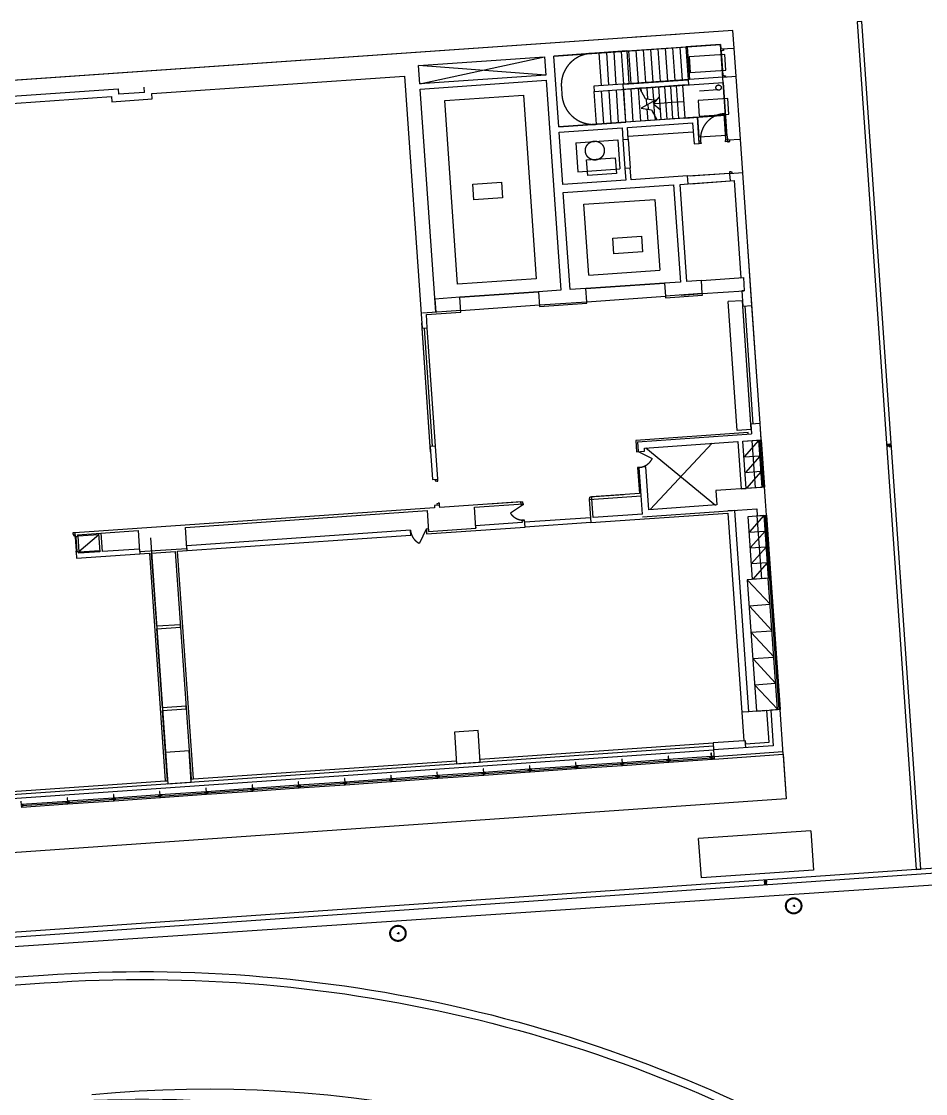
# Model space of a CAD drawing. Header units: millimetres. Extents: x 833576263 to 1668046980, y 817519639 to 1636103653.
# Drawn here: x 834425079 to 834459421, y 818066501 to 818107244 of the extents above; entities that cross this region are included whole.
import ezdxf

# ---------------------------------------------------------------- set-up
doc = ezdxf.new("R2010")
doc.units = ezdxf.units.MM
doc.header["$LTSCALE"] = 100
doc.header["$MEASUREMENT"] = 0
doc.linetypes.add('C160$0$Hidden', pattern=[9.525, 6.35, -3.175])
for name, color, linetype in [('C160$0$+C160', 6, 'C160$0$Hidden'), ('R_site$0$AUDIT_I_160808180252-35', 5, 'Continuous'), ('X-REF', 7, 'Continuous')]:
    doc.layers.add(name, color=color, linetype=linetype)
for name, color, linetype, lineweight in [('R_ROAD MARK$0$OAP812__', 252, 'Continuous', 0), ('R_ROAD MARK$0$OAP832', 7, 'Continuous', 30), ('R_site$0$000-Architecture boundary', 2, 'Continuous', 0)]:
    doc.layers.add(name, color=color, linetype=linetype, lineweight=lineweight)

# ---------------------------------------------------------------- blocks, each defined once
blk = doc.blocks.new('R_site$0$architecture 2')
at = {"layer": 'R_site$0$000-Architecture boundary'}
blk.add_lwpolyline([(834411.606, 818104.089), (834452.1, 818106.903), (834454.13, 818077.699), (834409.038, 818074.565), (834407.462, 818097.246)], dxfattribs=at)
blk = doc.blocks.new('R_site')
at = {"layer": 'R_site$0$AUDIT_I_160808180252-35'}
blk.add_lwpolyline([(834364533, 818068054), (834498047, 818077004)], dxfattribs=at)
at = {"xscale": 1000, "yscale": 1000, "zscale": 1000}
blk.add_blockref('R_site$0$architecture 2', (0, 0), dxfattribs=at)
blk = doc.blocks.new('R_ROAD MARK')
at = {"layer": 'R_ROAD MARK$0$OAP812__', "extrusion": (0, 0, -1)}
blk.add_arc((-834429686, 818017136), 49150, 86.0014, 124.8029, dxfattribs=at)
at = {"layer": 'R_ROAD MARK$0$OAP832'}
for p, q in [((834376492, 818067549), (834425920, 818071004)), ((834376513, 818067250), (834425941, 818070705))]:
    blk.add_line(p, q, dxfattribs=at)
at = {"layer": 'R_ROAD MARK$0$OAP832', "extrusion": (0, 0, -1)}
for radius, end in [(54000, 121.2982), (53700, 121.493)]:
    blk.add_arc((-834429686, 818017136), radius, 86.0015, end, dxfattribs=at)
at = {"layer": 'R_ROAD MARK$0$OAP832'}
blk.add_arc((834432131, 818021266), 45400, 59.3771, 95.5326, dxfattribs=at)
blk = doc.blocks.new('C160')
at = {"layer": 'C160$0$+C160'}
for p, q in [((834457.001, 818107.244), (834456.826, 818107.232)), ((834456.826, 818107.232), (834459.065, 818075.011)), ((834459.24, 818075.023), (834457.001, 818107.244)), ((834452.1, 818106.903), (834412.286, 818104.136)), ((834449.945, 818106.754), (834448.399, 818106.646)), ((834452.146, 818106.233), (834452.1, 818106.903)), ((834445.301, 818105.93), (834451.636, 818106.37)), ((834448.069, 818106.122), (834445.301, 818105.93)), ((834447.855, 818106.107), (834447.942, 818104.86)), ((834448.069, 818106.122), (834450.314, 818106.278)), ((834448.069, 818106.122), (834448.156, 818104.875)), ((834448.134, 818106.127), (834448.221, 818104.88)), ((834448.414, 818106.146), (834448.5, 818104.899)), ((834448.693, 818106.165), (834448.78, 818104.918)), ((834448.972, 818106.185), (834449.059, 818104.938)), ((834449.251, 818106.204), (834449.338, 818104.957)), ((834449.531, 818106.224), (834449.617, 818104.977)), ((834449.81, 818106.243), (834449.897, 818104.996)), ((834450.089, 818106.262), (834450.176, 818105.015)), ((834451.636, 818106.37), (834450.314, 818106.278)), ((834450.314, 818106.278), (834450.401, 818105.031)), ((834450.369, 818106.282), (834450.455, 818105.035)), ((834451.636, 818106.37), (834451.648, 818106.198)), ((834451.875, 818102.928), (834451.636, 818106.37)), ((834451.648, 818106.198), (834452.146, 818106.233)), ((834451.653, 818106.123), (834451.648, 818106.198)), ((834451.7, 818106.127), (834451.653, 818106.123)), ((834451.653, 818106.123), (834451.718, 818105.188)), ((834451.752, 818106.145), (834451.699, 818106.142)), ((834451.699, 818106.142), (834451.7, 818106.127)), ((834451.747, 818106.205), (834451.752, 818106.145)), ((834452.222, 818105.148), (834452.146, 818106.233)), ((834440.163, 818105.573), (834444.952, 818105.905)), ((834440.212, 818104.874), (834444.952, 818105.905)), ((834444.952, 818105.905), (834445, 818105.207)), ((834445.488, 818103.236), (834445.301, 818105.93)), ((834447.017, 818106.049), (834447.104, 818104.802)), ((834447.296, 818106.068), (834447.383, 818104.821)), ((834447.576, 818106.088), (834447.662, 818104.841)), ((834445, 818105.207), (834440.163, 818105.573)), ((834440.212, 818104.874), (834440.163, 818105.573)), ((834430.029, 818104.501), (834439.63, 818105.169)), ((834439.63, 818105.169), (834440.296, 818095.583)), ((834445, 818105.207), (834440.212, 818104.874)), ((834440.226, 818104.675), (834445.014, 818105.008)), ((834445.014, 818105.008), (834445.569, 818097.027)), ((834451.722, 818105.123), (834446.824, 818104.782)), ((834447.932, 818104.859), (834448.156, 818104.875)), ((834448.156, 818104.875), (834450.401, 818105.031)), ((834448.619, 818104.707), (834451.736, 818104.923)), ((834450.401, 818105.031), (834450.414, 818104.832)), ((834451.718, 818105.188), (834451.765, 818105.191)), ((834451.722, 818105.123), (834451.718, 818105.188)), ((834451.723, 818105.113), (834451.722, 818105.123)), ((834452.222, 818105.148), (834451.723, 818105.113)), ((834451.736, 818104.923), (834451.878, 818102.878)), ((834451.765, 818105.191), (834451.766, 818105.176)), ((834451.766, 818105.176), (834451.819, 818105.18)), ((834451.819, 818105.18), (834451.823, 818105.12)), ((834452.387, 818102.773), (834452.222, 818105.148)), ((834419.037, 818104.004), (834428.748, 818104.679)), ((834428.748, 818104.679), (834428.762, 818104.478)), ((834429.759, 818104.548), (834428.762, 818104.478)), ((834429.759, 818104.548), (834429.745, 818104.748)), ((834430.043, 818104.301), (834430.029, 818104.501)), ((834440.815, 818096.195), (834440.226, 818104.675)), ((834445.588, 818104.747), (834445.609, 818104.447)), ((834446.824, 818104.782), (834446.838, 818104.583)), ((834446.838, 818104.583), (834448.553, 818104.702)), ((834446.925, 818103.336), (834446.838, 818104.583)), ((834447.204, 818103.355), (834447.117, 818104.602)), ((834447.483, 818103.375), (834447.397, 818104.622)), ((834447.763, 818103.394), (834447.676, 818104.641)), ((834447.945, 818104.66), (834447.932, 818104.859)), ((834450.19, 818104.816), (834447.945, 818104.66)), ((834448.553, 818104.702), (834447.945, 818104.66)), ((834448.032, 818103.413), (834447.945, 818104.66)), ((834448.042, 818103.414), (834447.955, 818104.661)), ((834448.321, 818103.433), (834448.235, 818104.68)), ((834448.601, 818103.452), (834448.514, 818104.699)), ((834448.619, 818104.707), (834448.553, 818104.702)), ((834448.553, 818104.702), (834448.765, 818104.318)), ((834448.629, 818104.565), (834448.619, 818104.707)), ((834448.873, 818104.299), (834448.843, 818104.722)), ((834449.101, 818104.26), (834449.068, 818104.738)), ((834449.379, 818103.507), (834449.292, 818104.754)), ((834449.603, 818103.522), (834449.517, 818104.769)), ((834449.828, 818103.538), (834449.741, 818104.785)), ((834450.052, 818103.553), (834449.966, 818104.8)), ((834450.414, 818104.832), (834450.19, 818104.816)), ((834450.19, 818104.816), (834450.277, 818103.569)), ((834450.831, 818104.605), (834451.529, 818104.654)), ((834419.056, 818103.739), (834428.501, 818104.395)), ((834428.501, 818104.395), (834428.515, 818104.195)), ((834428.515, 818104.195), (834430.043, 818104.301)), ((834441.158, 818104.239), (834444.151, 818104.447)), ((834441.644, 818097.256), (834441.158, 818104.239)), ((834444.151, 818104.447), (834444.636, 818097.464)), ((834449.16, 818104.25), (834448.613, 818103.947)), ((834448.765, 818104.318), (834449.16, 818104.25)), ((834448.838, 818104.072), (834448.822, 818104.308)), ((834448.901, 818103.898), (834448.887, 818104.099)), ((834449.086, 818104.113), (834449.318, 818104.379)), ((834449.111, 818104.114), (834449.086, 818104.113)), ((834449.086, 818104.113), (834449.353, 818103.881)), ((834449.144, 818103.633), (834449.104, 818104.219)), ((834449.109, 818104.222), (834449.106, 818104.259)), ((834449.335, 818104.13), (834449.111, 818104.114)), ((834449.784, 818104.161), (834449.335, 818104.13)), ((834450.009, 818104.177), (834449.784, 818104.161)), ((834450.233, 818104.192), (834450.009, 818104.177)), ((834448.613, 818103.947), (834449.008, 818103.88)), ((834448.672, 818103.937), (834448.669, 818103.979)), ((834448.88, 818103.472), (834448.85, 818103.907)), ((834449.008, 818103.88), (834449.221, 818103.496)), ((834450.277, 818103.569), (834451.823, 818103.676)), ((834451.832, 818102.775), (834451.766, 818103.735)), ((834450.758, 818103.602), (834445.488, 818103.236)), ((834445.488, 818103.236), (834448.032, 818103.413)), ((834450.277, 818103.569), (834448.032, 818103.413)), ((834448.766, 818103.464), (834448.032, 818103.413)), ((834448.096, 818103.217), (834450.572, 818103.389)), ((834449.159, 818103.491), (834449.15, 818103.623)), ((834450.277, 818103.569), (834450.758, 818103.602)), ((834450.572, 818103.389), (834450.627, 818102.591)), ((834450.758, 818103.602), (834450.81, 818102.854)), ((834450.813, 818102.804), (834450.758, 818103.602)), ((834445.502, 818103.037), (834447.896, 818103.203)), ((834445.641, 818101.041), (834445.502, 818103.037)), ((834447.896, 818103.203), (834447.928, 818102.754)), ((834448.127, 818102.768), (834448.096, 818103.217)), ((834450.596, 818103.039), (834448.12, 818102.867)), ((834450.81, 818102.854), (834451.875, 818102.928)), ((834451.878, 818102.878), (834451.888, 818102.879)), ((834451.888, 818102.879), (834451.898, 818102.739)), ((834446.132, 818102.629), (834447.728, 818102.74)), ((834446.132, 818102.629), (834446.208, 818101.532)), ((834447.728, 818102.74), (834447.804, 818101.643)), ((834447.928, 818102.754), (834448.127, 818102.768)), ((834447.928, 818102.754), (834448.004, 818101.657)), ((834447.928, 818102.754), (834448.004, 818101.657)), ((834448.127, 818102.768), (834448.203, 818101.671)), ((834450.627, 818102.591), (834450.817, 818102.604)), ((834450.817, 818102.604), (834450.803, 818102.804)), ((834450.803, 818102.804), (834450.813, 818102.804)), ((834450.81, 818102.704), (834450.87, 818102.708)), ((834450.892, 818102.609), (834450.817, 818102.604)), ((834450.87, 818102.708), (834450.873, 818102.655)), ((834450.873, 818102.655), (834450.888, 818102.656)), ((834450.888, 818102.656), (834450.892, 818102.609)), ((834451.824, 818102.721), (834451.839, 818102.722)), ((834451.827, 818102.674), (834451.824, 818102.721)), ((834451.902, 818102.679), (834451.827, 818102.674)), ((834451.835, 818102.775), (834451.895, 818102.779)), ((834451.839, 818102.722), (834451.835, 818102.775)), ((834451.898, 818102.739), (834451.888, 818102.739)), ((834451.888, 818102.739), (834451.893, 818102.664)), ((834451.893, 818102.664), (834451.94, 818102.667)), ((834451.898, 818102.739), (834452.387, 818102.773)), ((834451.898, 818102.739), (834451.902, 818102.679)), ((834451.939, 818102.682), (834451.992, 818102.686)), ((834451.94, 818102.667), (834451.939, 818102.682)), ((834451.992, 818102.686), (834451.988, 818102.746)), ((834452.476, 818101.488), (834452.387, 818102.773)), ((834446.208, 818101.532), (834447.804, 818101.643)), ((834448.203, 818101.671), (834448.004, 818101.657)), ((834448.004, 818101.657), (834448.035, 818101.208)), ((834448.234, 818101.222), (834448.203, 818101.671)), ((834448.035, 818101.208), (834445.641, 818101.041)), ((834450.379, 818101.371), (834448.234, 818101.222)), ((834450.379, 818101.371), (834451.975, 818101.482)), ((834450.4, 818101.071), (834450.379, 818101.371)), ((834450.479, 818101.378), (834451.975, 818101.482)), ((834452.019, 818101.532), (834451.972, 818101.529)), ((834451.972, 818101.529), (834451.977, 818101.454)), ((834452.476, 818101.488), (834451.977, 818101.454)), ((834451.977, 818101.454), (834451.996, 818101.182)), ((834452.02, 818101.517), (834452.019, 818101.532)), ((834452.073, 818101.521), (834452.02, 818101.517)), ((834452.077, 818101.461), (834452.073, 818101.521)), ((834452.826, 818096.454), (834452.476, 818101.488)), ((834445.662, 818100.742), (834449.851, 818101.033)), ((834449.851, 818101.033), (834450.108, 818097.342)), ((834450.101, 818101.051), (834450.4, 818101.071)), ((834450.357, 818097.36), (834450.101, 818101.051)), ((834450.4, 818101.071), (834451.996, 818101.182)), ((834450.5, 818101.078), (834451.996, 818101.182)), ((834451.996, 818101.182), (834452.146, 818101.193)), ((834452.146, 818101.193), (834452.402, 818097.502)), ((834445.918, 818097.051), (834445.662, 818100.742)), ((834446.444, 818100.295), (834449.137, 818100.483)), ((834449.137, 818100.483), (834449.325, 818097.789)), ((834446.631, 818097.602), (834446.444, 818100.295)), ((834446.631, 818097.602), (834449.325, 818097.789)), ((834444.636, 818097.464), (834441.644, 818097.256)), ((834449.509, 818097.301), (834446.517, 818097.093)), ((834446.517, 818097.093), (834449.509, 818097.301)), ((834450.108, 818097.342), (834449.509, 818097.301)), ((834449.509, 818097.301), (834449.544, 818096.802)), ((834450.906, 818097.398), (834450.357, 818097.36)), ((834450.906, 818097.398), (834452.502, 818097.509)), ((834450.941, 818096.899), (834450.906, 818097.398)), ((834452.402, 818097.502), (834452.502, 818097.509)), ((834452.502, 818097.509), (834452.537, 818097.01)), ((834441.728, 818096.76), (834440.78, 818096.694)), ((834444.721, 818096.968), (834441.728, 818096.76)), ((834441.728, 818096.76), (834444.721, 818096.968)), ((834441.767, 818096.201), (834441.728, 818096.76)), ((834445.569, 818097.027), (834444.721, 818096.968)), ((834444.721, 818096.968), (834444.76, 818096.409)), ((834446.517, 818097.093), (834445.918, 818097.051)), ((834446.551, 818096.594), (834446.517, 818097.093)), ((834446.551, 818096.594), (834449.544, 818096.802)), ((834450.941, 818096.899), (834449.544, 818096.802)), ((834449.544, 818096.802), (834449.548, 818096.742)), ((834449.548, 818096.742), (834450.945, 818096.839)), ((834450.143, 818096.843), (834450.941, 818096.899)), ((834450.941, 818096.899), (834452.537, 818097.01)), ((834450.945, 818096.839), (834450.941, 818096.899)), ((834452.537, 818097.01), (834452.437, 818097.003)), ((834452.437, 818097.003), (834452.477, 818096.429)), ((834440.78, 818096.694), (834440.815, 818096.195)), ((834441.763, 818096.261), (834444.756, 818096.469)), ((834444.756, 818096.469), (834446.551, 818096.594)), ((834444.76, 818096.409), (834446.555, 818096.534)), ((834446.555, 818096.534), (834446.551, 818096.594)), ((834452.463, 818096.632), (834451.928, 818096.595)), ((834452.268, 818091.7), (834451.928, 818096.595)), ((834452.803, 818091.737), (834452.463, 818096.632)), ((834452.477, 818096.429), (834452.826, 818096.454)), ((834452.789, 818091.94), (834452.477, 818096.429)), ((834452.553, 818096.435), (834452.865, 818091.945)), ((834453.138, 818091.964), (834452.826, 818096.454)), ((834453.138, 818091.964), (834452.826, 818096.454)), ((834441.763, 818096.261), (834440.316, 818096.161)), ((834440.46, 818096.11), (834441.767, 818096.201)), ((834440.496, 818095.597), (834440.46, 818096.11)), ((834440.622, 818090.891), (834440.282, 818095.785)), ((834440.296, 818095.583), (834440.496, 818095.597)), ((834440.608, 818091.094), (834440.296, 818095.583)), ((834440.372, 818095.588), (834440.684, 818091.099)), ((834440.808, 818091.107), (834440.496, 818095.597)), ((834453.138, 818091.964), (834452.789, 818091.94)), ((834452.789, 818091.94), (834452.815, 818091.566)), ((834453.181, 818091.341), (834453.138, 818091.964)), ((834452.678, 818091.617), (834448.411, 818091.32)), ((834448.475, 818091.264), (834452.815, 818091.566)), ((834452.803, 818091.737), (834452.268, 818091.7)), ((834452.682, 818091.557), (834452.678, 818091.617)), ((834440.808, 818091.107), (834440.608, 818091.094)), ((834440.608, 818091.094), (834440.696, 818089.835)), ((834440.895, 818089.848), (834440.808, 818091.107)), ((834448.411, 818091.32), (834448.441, 818090.891)), ((834448.475, 818091.264), (834448.501, 818090.895)), ((834448.742, 818091.032), (834452.296, 818091.279)), ((834448.75, 818090.913), (834448.742, 818091.032)), ((834448.795, 818091.036), (834451.446, 818088.865)), ((834448.959, 818088.692), (834451.31, 818091.211)), ((834452.296, 818091.279), (834452.42, 818089.484)), ((834452.483, 818091.292), (834453.181, 818091.341)), ((834452.483, 818091.292), (834453.082, 818091.334)), ((834452.608, 818089.497), (834452.483, 818091.292)), ((834452.608, 818089.497), (834452.483, 818091.292)), ((834453.082, 818091.324), (834452.534, 818090.704)), ((834452.957, 818089.521), (834452.832, 818091.317)), ((834453.082, 818091.334), (834453.206, 818089.538)), ((834453.256, 818089.542), (834453.132, 818091.337)), ((834453.181, 818091.341), (834453.171, 818091.34)), ((834453.171, 818091.34), (834453.296, 818089.545)), ((834453.181, 818091.341), (834453.181, 818091.341)), ((834453.181, 818091.341), (834453.306, 818089.545)), ((834453.306, 818089.545), (834453.181, 818091.341)), ((834458.017, 818091.171), (834457.957, 818091.167)), ((834457.957, 818091.167), (834457.964, 818091.078)), ((834457.964, 818091.078), (834457.975, 818091.079)), ((834457.969, 818091.156), (834458.018, 818091.16)), ((834457.971, 818091.13), (834457.969, 818091.156)), ((834458.013, 818091.133), (834457.971, 818091.13)), ((834457.972, 818091.119), (834458.013, 818091.122)), ((834457.975, 818091.079), (834457.972, 818091.119)), ((834458.013, 818091.122), (834458.013, 818091.133)), ((834458.018, 818091.16), (834458.017, 818091.171)), ((834458.063, 818091.174), (834458.032, 818091.172)), ((834458.032, 818091.172), (834458.038, 818091.083)), ((834458.038, 818091.083), (834458.07, 818091.086)), ((834458.044, 818091.162), (834458.063, 818091.163)), ((834458.048, 818091.095), (834458.044, 818091.162)), ((834458.068, 818091.097), (834458.048, 818091.095)), ((834458.078, 818091.174), (834458.063, 818091.174)), ((834458.063, 818091.163), (834458.079, 818091.162)), ((834458.082, 818091.099), (834458.068, 818091.097)), ((834458.07, 818091.086), (834458.084, 818091.088)), ((834458.092, 818091.168), (834458.078, 818091.174)), ((834458.079, 818091.162), (834458.091, 818091.153)), ((834458.09, 818091.104), (834458.082, 818091.099)), ((834458.084, 818091.088), (834458.095, 818091.093)), ((834458.096, 818091.116), (834458.09, 818091.104)), ((834458.091, 818091.153), (834458.097, 818091.133)), ((834458.103, 818091.154), (834458.092, 818091.168)), ((834458.095, 818091.093), (834458.102, 818091.102)), ((834458.097, 818091.133), (834458.096, 818091.116)), ((834458.102, 818091.102), (834458.107, 818091.115)), ((834458.108, 818091.133), (834458.103, 818091.154)), ((834458.107, 818091.115), (834458.108, 818091.133)), ((834448.441, 818090.891), (834448.75, 818090.913)), ((834448.501, 818090.895), (834449.04, 818090.632)), ((834452.525, 818090.694), (834453.123, 818090.735)), ((834453.124, 818090.725), (834452.576, 818090.106)), ((834453.213, 818090.742), (834453.223, 818090.742)), ((834453.223, 818090.742), (834453.213, 818090.742)), ((834448.792, 818090.314), (834448.483, 818090.293)), ((834448.483, 818090.293), (834448.552, 818089.3)), ((834448.666, 818088.521), (834448.543, 818090.297)), ((834448.905, 818088.688), (834448.792, 818090.314)), ((834440.696, 818089.835), (834440.895, 818089.848)), ((834440.796, 818089.842), (834440.8, 818089.782)), ((834440.901, 818089.774), (834440.895, 818089.848)), ((834453.165, 818090.137), (834452.566, 818090.095)), ((834453.166, 818090.127), (834452.617, 818089.507)), ((834453.255, 818090.143), (834453.265, 818090.144)), ((834453.265, 818090.144), (834453.255, 818090.143)), ((834440.8, 818089.782), (834440.853, 818089.785)), ((834440.853, 818089.785), (834440.854, 818089.77)), ((834440.854, 818089.77), (834440.901, 818089.774)), ((834452.957, 818089.521), (834451.461, 818089.417)), ((834451.461, 818089.417), (834451.499, 818088.868)), ((834452.42, 818089.484), (834452.608, 818089.497)), ((834453.206, 818089.538), (834452.608, 818089.497)), ((834453.306, 818089.545), (834452.957, 818089.521)), ((834453.296, 818089.545), (834453.306, 818089.545)), ((834453.38, 818088.483), (834453.306, 818089.545)), ((834444.049, 818088.987), (834440.97, 818088.773)), ((834444.112, 818088.991), (834442.835, 818088.903)), ((834444.049, 818088.987), (834444.109, 818088.991)), ((834444.055, 818088.902), (834444.049, 818088.987)), ((834444.109, 818088.991), (834444.112, 818088.938)), ((834446.642, 818089.082), (834448.618, 818089.219)), ((834446.642, 818089.082), (834446.704, 818088.199)), ((834446.659, 818089.115), (834446.674, 818089.116)), ((834446.661, 818089.083), (834446.659, 818089.115)), ((834447.944, 818089.258), (834446.667, 818089.169)), ((834446.67, 818089.169), (834446.73, 818089.173)), ((834446.674, 818089.116), (834446.67, 818089.169)), ((834448.552, 818089.3), (834446.73, 818089.173)), ((834446.73, 818089.173), (834446.736, 818089.089)), ((834446.791, 818088.391), (834446.742, 818089.089)), ((834440.771, 818088.759), (834427.108, 818087.81)), ((834431.309, 818088.016), (834440.487, 818088.654)), ((834440.487, 818088.654), (834440.543, 818087.856)), ((834440.964, 818088.863), (834440.764, 818088.849)), ((834440.764, 818088.849), (834440.771, 818088.759)), ((834440.913, 818088.919), (834440.86, 818088.916)), ((834440.86, 818088.916), (834440.864, 818088.856)), ((834440.959, 818088.938), (834440.912, 818088.934)), ((834440.912, 818088.934), (834440.913, 818088.919)), ((834440.964, 818088.863), (834440.959, 818088.938)), ((834440.97, 818088.773), (834440.964, 818088.863)), ((834442.283, 818088.779), (834444.148, 818088.909)), ((834442.338, 818087.981), (834442.283, 818088.779)), ((834444.15, 818088.89), (834443.652, 818088.555)), ((834444.049, 818088.902), (834444.05, 818088.883)), ((834444.05, 818088.883), (834444.15, 818088.89)), ((834444.112, 818088.938), (834444.127, 818088.939)), ((834444.127, 818088.939), (834444.129, 818088.907)), ((834444.15, 818088.89), (834444.148, 818088.909)), ((834448.673, 818088.421), (834451.571, 818088.623)), ((834451.499, 818088.868), (834448.905, 818088.688)), ((834451.571, 818088.623), (834451.905, 818088.646)), ((834451.905, 818088.646), (834453.013, 818088.723)), ((834452.171, 818088.664), (834451.905, 818088.646)), ((834452.703, 818081.008), (834452.171, 818088.664)), ((834453.013, 818088.723), (834453.031, 818088.459)), ((834444.097, 818088.203), (834442.331, 818088.081)), ((834444.191, 818088.292), (834444.091, 818088.285)), ((834444.091, 818088.285), (834444.097, 818088.203)), ((834444.21, 818088.026), (834444.191, 818088.292)), ((834446.691, 818088.384), (834444.197, 818088.21)), ((834446.704, 818088.199), (834444.21, 818088.026)), ((834446.704, 818088.199), (834451.911, 818088.561)), ((834448.666, 818088.521), (834446.791, 818088.391)), ((834451.911, 818088.561), (834452.513, 818079.908)), ((834452.682, 818088.434), (834453.28, 818088.476)), ((834452.848, 818086.04), (834452.682, 818088.434)), ((834453.281, 818088.466), (834452.733, 818087.846)), ((834453.031, 818088.459), (834453.38, 818088.483)), ((834453.197, 818086.064), (834453.031, 818088.459)), ((834453.28, 818088.476), (834453.447, 818086.082)), ((834453.497, 818086.085), (834453.33, 818088.479)), ((834453.537, 818086.088), (834453.37, 818088.482)), ((834453.38, 818088.483), (834453.546, 818086.089)), ((834427.108, 818087.81), (834427.033, 818087.804)), ((834427.033, 818087.804), (834427.036, 818087.758)), ((834427.108, 818087.81), (834427.117, 818087.675)), ((834427.213, 818087.732), (834429.514, 818087.892)), ((834428.011, 818087.787), (834428.06, 818087.089)), ((834428.16, 818087.096), (834428.111, 818087.794)), ((834429.514, 818087.892), (834429.569, 818087.094)), ((834431.365, 818087.218), (834431.309, 818088.016)), ((834439.857, 818087.909), (834431.358, 818087.318)), ((834439.87, 818087.724), (834439.857, 818087.909)), ((834440.456, 818087.95), (834440.193, 818087.411)), ((834440.536, 818087.956), (834440.456, 818087.95)), ((834440.456, 818087.95), (834440.469, 818087.766)), ((834440.469, 818087.766), (834444.21, 818088.026)), ((834440.543, 818087.856), (834440.536, 818087.956)), ((834440.543, 818087.856), (834442.338, 818087.981)), ((834442.331, 818088.081), (834442.338, 818087.981)), ((834452.723, 818087.836), (834453.322, 818087.877)), ((834453.323, 818087.867), (834452.774, 818087.248)), ((834427.036, 818087.758), (834427.051, 818087.759)), ((834427.051, 818087.759), (834427.055, 818087.706)), ((834427.055, 818087.706), (834427.114, 818087.71)), ((834427.117, 818087.675), (834427.217, 818087.682)), ((834427.119, 818087.643), (834427.117, 818087.675)), ((834427.163, 818087.646), (834427.119, 818087.643)), ((834427.119, 818087.643), (834427.156, 818087.108)), ((834427.141, 818087.645), (834427.178, 818087.11)), ((834427.161, 818087.678), (834427.163, 818087.646)), ((834427.2, 818087.111), (834427.163, 818087.646)), ((834427.217, 818087.682), (834427.213, 818087.732)), ((834428.015, 818087.737), (834427.217, 818087.682)), ((834427.217, 818087.682), (834427.258, 818087.083)), ((834428.015, 818087.737), (834427.258, 818087.083)), ((834429.983, 818087.624), (834430.585, 818078.969)), ((834431.007, 818087.108), (834439.87, 818087.724)), ((834427.156, 818087.108), (834427.2, 818087.111)), ((834427.158, 818087.076), (834427.156, 818087.108)), ((834427.258, 818087.083), (834427.158, 818087.076)), ((834427.158, 818087.076), (834427.175, 818086.842)), ((834427.175, 818086.842), (834429.939, 818087.034)), ((834427.2, 818087.111), (834427.202, 818087.079)), ((834427.258, 818087.083), (834428.056, 818087.139)), ((834427.262, 818087.033), (834427.258, 818087.083)), ((834428.06, 818087.089), (834427.262, 818087.033)), ((834429.562, 818087.193), (834428.16, 818087.096)), ((834429.562, 818087.193), (834429.575, 818087.009)), ((834429.569, 818087.094), (834431.365, 818087.218)), ((834429.939, 818087.034), (834430.541, 818078.381)), ((834430.024, 818087.04), (834430.922, 818087.102)), ((834430.217, 818084.257), (834430.024, 818087.04)), ((834430.922, 818087.102), (834431.523, 818078.449)), ((834431.608, 818078.455), (834431.007, 818087.108)), ((834431.371, 818087.134), (834431.358, 818087.318)), ((834452.765, 818087.237), (834453.364, 818087.279)), ((834453.364, 818087.269), (834452.816, 818086.649)), ((834452.807, 818086.639), (834453.405, 818086.68)), ((834453.406, 818086.67), (834452.857, 818086.051)), ((834453.447, 818086.082), (834452.649, 818086.026)), ((834452.649, 818086.026), (834452.995, 818081.038)), ((834453.515, 818085.094), (834452.659, 818086.017)), ((834453.447, 818086.082), (834452.848, 818086.04)), ((834453.546, 818086.089), (834453.197, 818086.064)), ((834453.793, 818081.094), (834453.447, 818086.082)), ((834453.497, 818086.085), (834453.843, 818081.097)), ((834453.537, 818086.088), (834453.546, 818086.089)), ((834453.883, 818081.1), (834453.537, 818086.088)), ((834453.893, 818081.101), (834453.546, 818086.089)), ((834453.546, 818086.089), (834453.893, 818081.101)), ((834453.516, 818085.084), (834452.718, 818085.029)), ((834453.585, 818084.096), (834452.729, 818085.019)), ((834453.606, 818085.09), (834453.616, 818085.091)), ((834431.115, 818084.319), (834430.217, 818084.257)), ((834430.224, 818084.157), (834431.122, 818084.219)), ((834430.432, 818081.164), (834430.224, 818084.157)), ((834431.122, 818084.219), (834431.115, 818084.319)), ((834453.685, 818084.093), (834453.675, 818084.093)), ((834452.787, 818084.031), (834453.585, 818084.086)), ((834453.654, 818083.099), (834452.798, 818084.022)), ((834452.857, 818083.033), (834453.655, 818083.089)), ((834453.723, 818082.101), (834452.867, 818083.024)), ((834453.745, 818083.095), (834453.754, 818083.096)), ((834452.926, 818082.036), (834453.724, 818082.091)), ((834453.814, 818082.097), (834453.824, 818082.098)), ((834453.793, 818081.104), (834452.937, 818082.026)), ((834431.33, 818081.227), (834430.432, 818081.164)), ((834430.439, 818081.064), (834431.337, 818081.127)), ((834430.625, 818078.387), (834430.439, 818081.064)), ((834431.337, 818081.127), (834431.33, 818081.227)), ((834452.703, 818081.008), (834452.437, 818080.989)), ((834453.395, 818081.056), (834452.497, 818080.994)), ((834452.995, 818081.038), (834453.793, 818081.094)), ((834453.478, 818079.859), (834453.395, 818081.056)), ((834453.893, 818081.101), (834453.544, 818081.076)), ((834453.544, 818081.076), (834453.638, 818079.72)), ((834453.893, 818081.101), (834453.883, 818081.1)), ((834454.012, 818079.395), (834453.893, 818081.101)), ((834442.422, 818080.293), (834441.524, 818080.231)), ((834441.524, 818080.231), (834441.607, 818079.034)), ((834442.505, 818079.096), (834442.422, 818080.293)), ((834423.309, 818077.762), (834451.361, 818079.712)), ((834442.497, 818079.212), (834451.353, 818079.827)), ((834452.513, 818079.908), (834451.353, 818079.827)), ((834451.353, 818079.827), (834451.371, 818079.562)), ((834453.638, 818079.72), (834451.37, 818079.562)), ((834452.572, 818079.912), (834452.58, 818079.796)), ((834452.591, 818079.647), (834452.572, 818079.912)), ((834452.58, 818079.796), (834453.478, 818079.859)), ((834423.326, 818077.613), (834451.37, 818079.562)), ((834431.448, 818079.531), (834430.55, 818079.468)), ((834430.55, 818079.468), (834430.633, 818078.271)), ((834431.531, 818078.334), (834431.448, 818079.531)), ((834451.279, 818079.305), (834449.663, 818079.193)), ((834451.309, 818079.251), (834449.667, 818079.137)), ((834449.67, 818079.093), (834451.312, 818079.207)), ((834451.281, 818079.279), (834451.214, 818079.275)), ((834451.214, 818079.275), (834451.215, 818079.255)), ((834451.215, 818079.255), (834451.248, 818079.257)), ((834451.248, 818079.257), (834451.248, 818079.248)), ((834451.248, 818079.248), (834451.309, 818079.252)), ((834451.285, 818079.439), (834451.27, 818079.438)), ((834451.27, 818079.438), (834451.281, 818079.279)), ((834451.296, 818079.28), (834451.285, 818079.439)), ((834451.388, 818079.313), (834451.296, 818079.306)), ((834451.321, 818079.282), (834451.296, 818079.28)), ((834451.309, 818079.252), (834451.312, 818079.207)), ((834451.312, 818079.207), (834451.309, 818079.251)), ((834451.312, 818079.207), (834451.327, 818079.208)), ((834451.324, 818079.252), (834451.321, 818079.282)), ((834451.391, 818079.257), (834451.324, 818079.252)), ((834451.324, 818079.247), (834451.382, 818079.251)), ((834451.327, 818079.208), (834451.324, 818079.247)), ((834451.384, 818079.212), (834451.327, 818079.208)), ((834451.37, 818079.562), (834451.394, 818079.213)), ((834451.382, 818079.251), (834451.384, 818079.212)), ((834451.384, 818079.212), (834451.394, 818079.213)), ((834451.388, 818079.313), (834454.005, 818079.494)), ((834451.394, 818079.213), (834451.391, 818079.257)), ((834451.394, 818079.213), (834454.012, 818079.395)), ((834454.012, 818079.395), (834454.13, 818077.699)), ((834431.608, 818078.455), (834441.599, 818079.149)), ((834441.607, 818079.034), (834442.505, 818079.096)), ((834444.381, 818078.826), (834442.64, 818078.705)), ((834446.137, 818078.948), (834444.396, 818078.827)), ((834446.141, 818078.892), (834444.4, 818078.771)), ((834444.403, 818078.727), (834446.144, 818078.848)), ((834446.144, 818078.848), (834446.141, 818078.892)), ((834447.893, 818079.07), (834446.152, 818078.949)), ((834447.897, 818079.014), (834446.156, 818078.893)), ((834446.156, 818078.893), (834446.159, 818078.849)), ((834446.159, 818078.849), (834447.9, 818078.97)), ((834447.9, 818078.97), (834447.897, 818079.014)), ((834449.648, 818079.192), (834447.908, 818079.071)), ((834449.652, 818079.136), (834447.912, 818079.015)), ((834447.912, 818079.015), (834447.915, 818078.971)), ((834447.915, 818078.971), (834449.655, 818079.092)), ((834449.655, 818079.092), (834449.652, 818079.136)), ((834449.667, 818079.137), (834449.67, 818079.093)), ((834431.523, 818078.449), (834431.608, 818078.455)), ((834439.114, 818078.46), (834437.373, 818078.339)), ((834439.118, 818078.404), (834437.377, 818078.283)), ((834439.121, 818078.36), (834439.118, 818078.404)), ((834440.87, 818078.582), (834439.129, 818078.461)), ((834440.874, 818078.526), (834439.133, 818078.405)), ((834439.133, 818078.405), (834439.136, 818078.361)), ((834439.136, 818078.361), (834440.877, 818078.482)), ((834440.877, 818078.482), (834440.874, 818078.526)), ((834442.625, 818078.704), (834440.885, 818078.583)), ((834442.629, 818078.648), (834440.889, 818078.527)), ((834440.889, 818078.527), (834440.892, 818078.483)), ((834440.892, 818078.483), (834442.632, 818078.604)), ((834442.632, 818078.604), (834442.629, 818078.648)), ((834444.385, 818078.77), (834442.644, 818078.649)), ((834442.644, 818078.649), (834442.647, 818078.605)), ((834442.647, 818078.605), (834444.388, 818078.726)), ((834444.388, 818078.726), (834444.385, 818078.77)), ((834444.4, 818078.771), (834444.403, 818078.727)), ((834423.308, 818077.878), (834430.541, 818078.381)), ((834430.541, 818078.381), (834430.625, 818078.387)), ((834430.633, 818078.271), (834431.531, 818078.334)), ((834433.847, 818078.093), (834432.106, 818077.972)), ((834433.85, 818078.038), (834432.11, 818077.917)), ((834432.113, 818077.873), (834433.854, 818077.994)), ((834433.854, 818077.994), (834433.85, 818078.038)), ((834435.602, 818078.216), (834433.862, 818078.095)), ((834435.606, 818078.16), (834433.865, 818078.039)), ((834433.865, 818078.039), (834433.869, 818077.995)), ((834433.869, 818077.995), (834435.609, 818078.116)), ((834435.609, 818078.116), (834435.606, 818078.16)), ((834437.358, 818078.338), (834435.617, 818078.217)), ((834437.362, 818078.282), (834435.621, 818078.161)), ((834435.621, 818078.161), (834435.624, 818078.117)), ((834435.624, 818078.117), (834437.365, 818078.238)), ((834437.365, 818078.238), (834437.362, 818078.282)), ((834437.377, 818078.283), (834437.38, 818078.239)), ((834437.38, 818078.239), (834439.121, 818078.36)), ((834454.13, 818077.699), (834409.038, 818074.565)), ((834497.428, 818077.677), (834409.248, 818071.549)), ((834426.824, 818077.605), (834425.083, 818077.484)), ((834428.579, 818077.727), (834426.839, 818077.606)), ((834428.583, 818077.672), (834426.842, 818077.551)), ((834426.845, 818077.507), (834428.586, 818077.628)), ((834428.586, 818077.628), (834428.583, 818077.672)), ((834430.335, 818077.849), (834428.594, 818077.728)), ((834430.339, 818077.794), (834428.598, 818077.673)), ((834428.598, 818077.673), (834428.601, 818077.629)), ((834428.601, 818077.629), (834430.342, 818077.75)), ((834430.342, 818077.75), (834430.339, 818077.794)), ((834432.091, 818077.971), (834430.35, 818077.85)), ((834432.095, 818077.916), (834430.354, 818077.795)), ((834430.354, 818077.795), (834430.357, 818077.751)), ((834430.357, 818077.751), (834432.098, 818077.872)), ((834432.098, 818077.872), (834432.095, 818077.916)), ((834432.11, 818077.917), (834432.113, 818077.873)), ((834409.26, 818071.374), (834497.44, 818077.503)), ((834426.827, 818077.55), (834425.087, 818077.429)), ((834425.087, 818077.429), (834425.09, 818077.385)), ((834425.09, 818077.385), (834426.83, 818077.506)), ((834426.83, 818077.506), (834426.827, 818077.55)), ((834426.842, 818077.551), (834426.845, 818077.507)), ((834455.061, 818076.485), (834450.801, 818076.189)), ((834455.061, 818076.485), (834455.165, 818074.989)), ((834450.905, 818074.693), (834450.801, 818076.189)), ((834455.165, 818074.989), (834450.905, 818074.693)), ((834459.065, 818075.011), (834459.24, 818075.023)), ((834453.303, 818074.585), (834453.298, 818074.571)), ((834453.298, 818074.571), (834453.298, 818074.556)), ((834453.298, 818074.556), (834453.3, 818074.525)), ((834453.3, 818074.525), (834453.388, 818074.531)), ((834453.312, 818074.511), (834453.301, 818074.51)), ((834453.301, 818074.51), (834453.305, 818074.45)), ((834453.318, 818074.596), (834453.303, 818074.585)), ((834453.305, 818074.45), (834453.393, 818074.457)), ((834453.309, 818074.572), (834453.318, 818074.584)), ((834453.309, 818074.556), (834453.309, 818074.572)), ((834453.31, 818074.537), (834453.309, 818074.556)), ((834453.376, 818074.541), (834453.31, 818074.537)), ((834453.315, 818074.462), (834453.312, 818074.511)), ((834453.341, 818074.464), (834453.315, 818074.462)), ((834453.338, 818074.601), (834453.318, 818074.596)), ((834453.318, 818074.584), (834453.339, 818074.59)), ((834453.356, 818074.6), (834453.338, 818074.601)), ((834453.339, 818074.59), (834453.356, 818074.589)), ((834453.35, 818074.506), (834453.339, 818074.506)), ((834453.339, 818074.506), (834453.341, 818074.464)), ((834453.352, 818074.465), (834453.35, 818074.506)), ((834453.392, 818074.468), (834453.352, 818074.465)), ((834453.37, 818074.595), (834453.356, 818074.6)), ((834453.356, 818074.589), (834453.367, 818074.583)), ((834453.367, 818074.583), (834453.372, 818074.575)), ((834453.378, 818074.588), (834453.37, 818074.595)), ((834453.372, 818074.575), (834453.375, 818074.561)), ((834453.375, 818074.561), (834453.376, 818074.541)), ((834453.383, 818074.577), (834453.378, 818074.588)), ((834453.386, 818074.563), (834453.383, 818074.577)), ((834453.388, 818074.531), (834453.386, 818074.563)), ((834453.393, 818074.457), (834453.392, 818074.468)), ((834454.453, 818073.598), (834454.447, 818073.674)), ((834439.421, 818072.554), (834439.416, 818072.63))]:
    blk.add_line(p, q, dxfattribs=at)
at = {"layer": 'C160$0$+C160', "extrusion": (0, 0, -1)}
for p, q in [((834447.898, 818079.204), (834447.883, 818079.203)), ((834447.883, 818079.203), (834447.895, 818079.044)), ((834447.909, 818079.045), (834447.898, 818079.204)), ((834449.654, 818079.326), (834449.639, 818079.325)), ((834449.639, 818079.325), (834449.65, 818079.166)), ((834449.665, 818079.167), (834449.654, 818079.326)), ((834442.631, 818078.838), (834442.616, 818078.837)), ((834442.616, 818078.837), (834442.627, 818078.678)), ((834442.642, 818078.679), (834442.631, 818078.838)), ((834444.383, 818078.8), (834444.316, 818078.795)), ((834444.387, 818078.96), (834444.372, 818078.959)), ((834444.372, 818078.959), (834444.383, 818078.8)), ((834444.398, 818078.801), (834444.387, 818078.96)), ((834444.465, 818078.805), (834444.398, 818078.801)), ((834444.467, 818078.785), (834444.465, 818078.805)), ((834446.139, 818078.922), (834446.071, 818078.917)), ((834446.071, 818078.917), (834446.073, 818078.897)), ((834446.073, 818078.897), (834446.14, 818078.902)), ((834446.143, 818079.082), (834446.128, 818079.081)), ((834446.128, 818079.081), (834446.139, 818078.922)), ((834446.14, 818078.902), (834446.144, 818078.848)), ((834446.154, 818078.923), (834446.143, 818079.082)), ((834446.144, 818078.848), (834446.159, 818078.849)), ((834446.221, 818078.927), (834446.154, 818078.923)), ((834446.155, 818078.903), (834446.222, 818078.907)), ((834446.159, 818078.849), (834446.155, 818078.903)), ((834446.222, 818078.907), (834446.221, 818078.927)), ((834447.895, 818079.044), (834447.827, 818079.039)), ((834447.827, 818079.039), (834447.829, 818079.019)), ((834447.829, 818079.019), (834447.896, 818079.024)), ((834447.896, 818079.024), (834447.9, 818078.97)), ((834447.9, 818078.97), (834447.915, 818078.971)), ((834447.977, 818079.049), (834447.909, 818079.045)), ((834447.911, 818079.025), (834447.978, 818079.03)), ((834447.915, 818078.971), (834447.911, 818079.025)), ((834447.978, 818079.03), (834447.977, 818079.049)), ((834449.65, 818079.166), (834449.583, 818079.161)), ((834449.583, 818079.161), (834449.584, 818079.141)), ((834449.584, 818079.141), (834449.652, 818079.146)), ((834449.652, 818079.146), (834449.655, 818079.092)), ((834449.655, 818079.092), (834449.67, 818079.093)), ((834449.733, 818079.171), (834449.665, 818079.167)), ((834449.667, 818079.147), (834449.734, 818079.152)), ((834449.67, 818079.093), (834449.667, 818079.147)), ((834449.734, 818079.152), (834449.733, 818079.171)), ((834437.364, 818078.472), (834437.349, 818078.471)), ((834437.349, 818078.471), (834437.36, 818078.312)), ((834437.375, 818078.313), (834437.364, 818078.472)), ((834439.116, 818078.434), (834439.048, 818078.429)), ((834439.048, 818078.429), (834439.05, 818078.409)), ((834439.05, 818078.409), (834439.117, 818078.414)), ((834439.12, 818078.594), (834439.105, 818078.593)), ((834439.105, 818078.593), (834439.116, 818078.434)), ((834439.117, 818078.414), (834439.121, 818078.36)), ((834439.131, 818078.435), (834439.12, 818078.594)), ((834439.198, 818078.439), (834439.131, 818078.435)), ((834439.132, 818078.415), (834439.199, 818078.419)), ((834439.136, 818078.361), (834439.132, 818078.415)), ((834439.199, 818078.419), (834439.198, 818078.439)), ((834440.871, 818078.556), (834440.804, 818078.551)), ((834440.804, 818078.551), (834440.806, 818078.531)), ((834440.806, 818078.531), (834440.873, 818078.536)), ((834440.875, 818078.716), (834440.86, 818078.715)), ((834440.86, 818078.715), (834440.871, 818078.556)), ((834440.873, 818078.536), (834440.877, 818078.482)), ((834440.886, 818078.557), (834440.875, 818078.716)), ((834440.877, 818078.482), (834440.892, 818078.483)), ((834440.954, 818078.561), (834440.886, 818078.557)), ((834440.888, 818078.537), (834440.955, 818078.541)), ((834440.892, 818078.483), (834440.888, 818078.537)), ((834440.955, 818078.541), (834440.954, 818078.561)), ((834442.627, 818078.678), (834442.56, 818078.673)), ((834442.56, 818078.673), (834442.561, 818078.653)), ((834442.561, 818078.653), (834442.629, 818078.658)), ((834442.629, 818078.658), (834442.632, 818078.604)), ((834442.632, 818078.604), (834442.647, 818078.605)), ((834442.71, 818078.683), (834442.642, 818078.679)), ((834442.644, 818078.659), (834442.711, 818078.663)), ((834442.647, 818078.605), (834442.644, 818078.659)), ((834442.711, 818078.663), (834442.71, 818078.683)), ((834444.316, 818078.795), (834444.317, 818078.775)), ((834444.317, 818078.775), (834444.384, 818078.78)), ((834444.384, 818078.78), (834444.388, 818078.726)), ((834444.388, 818078.726), (834444.403, 818078.727)), ((834444.399, 818078.781), (834444.467, 818078.785)), ((834444.403, 818078.727), (834444.399, 818078.781)), ((834430.341, 818077.984), (834430.326, 818077.983)), ((834430.326, 818077.983), (834430.337, 818077.823)), ((834430.352, 818077.825), (834430.341, 818077.984)), ((834432.097, 818078.106), (834432.082, 818078.105)), ((834432.082, 818078.105), (834432.093, 818077.946)), ((834432.108, 818077.947), (834432.097, 818078.106)), ((834433.848, 818078.068), (834433.781, 818078.063)), ((834433.781, 818078.063), (834433.782, 818078.043)), ((834433.782, 818078.043), (834433.85, 818078.048)), ((834433.852, 818078.228), (834433.837, 818078.227)), ((834433.837, 818078.227), (834433.848, 818078.068)), ((834433.85, 818078.048), (834433.854, 818077.994)), ((834433.863, 818078.069), (834433.852, 818078.228)), ((834433.854, 818077.994), (834433.869, 818077.995)), ((834433.931, 818078.073), (834433.863, 818078.069)), ((834433.865, 818078.049), (834433.932, 818078.053)), ((834433.869, 818077.995), (834433.865, 818078.049)), ((834433.932, 818078.053), (834433.931, 818078.073)), ((834435.604, 818078.19), (834435.537, 818078.185)), ((834435.537, 818078.185), (834435.538, 818078.165)), ((834435.538, 818078.165), (834435.606, 818078.17)), ((834435.608, 818078.35), (834435.593, 818078.349)), ((834435.593, 818078.349), (834435.604, 818078.19)), ((834435.606, 818078.17), (834435.609, 818078.116)), ((834435.619, 818078.191), (834435.608, 818078.35)), ((834435.609, 818078.116), (834435.624, 818078.117)), ((834435.686, 818078.195), (834435.619, 818078.191)), ((834435.621, 818078.171), (834435.688, 818078.175)), ((834435.624, 818078.117), (834435.621, 818078.171)), ((834435.688, 818078.175), (834435.686, 818078.195)), ((834437.36, 818078.312), (834437.293, 818078.307)), ((834437.293, 818078.307), (834437.294, 818078.287)), ((834437.294, 818078.287), (834437.361, 818078.292)), ((834437.361, 818078.292), (834437.365, 818078.238)), ((834437.365, 818078.238), (834437.38, 818078.239)), ((834437.442, 818078.317), (834437.375, 818078.313)), ((834437.376, 818078.293), (834437.444, 818078.297)), ((834437.38, 818078.239), (834437.376, 818078.293)), ((834437.444, 818078.297), (834437.442, 818078.317)), ((834439.121, 818078.36), (834439.136, 818078.361)), ((834425.085, 818077.458), (834425.073, 818077.618)), ((834426.825, 818077.579), (834426.758, 818077.575)), ((834426.758, 818077.575), (834426.759, 818077.555)), ((834426.829, 818077.74), (834426.814, 818077.739)), ((834426.814, 818077.739), (834426.825, 818077.579)), ((834426.84, 818077.58), (834426.829, 818077.74)), ((834426.908, 818077.585), (834426.84, 818077.58)), ((834426.909, 818077.565), (834426.908, 818077.585)), ((834428.581, 818077.701), (834428.514, 818077.697)), ((834428.514, 818077.697), (834428.515, 818077.677)), ((834428.515, 818077.677), (834428.583, 818077.682)), ((834428.585, 818077.862), (834428.57, 818077.861)), ((834428.57, 818077.861), (834428.581, 818077.701)), ((834428.583, 818077.682), (834428.586, 818077.628)), ((834428.596, 818077.703), (834428.585, 818077.862)), ((834428.586, 818077.628), (834428.601, 818077.629)), ((834428.663, 818077.707), (834428.596, 818077.703)), ((834428.597, 818077.683), (834428.665, 818077.687)), ((834428.601, 818077.629), (834428.597, 818077.683)), ((834428.665, 818077.687), (834428.663, 818077.707)), ((834430.337, 818077.823), (834430.27, 818077.819)), ((834430.27, 818077.819), (834430.271, 818077.799)), ((834430.271, 818077.799), (834430.338, 818077.804)), ((834430.338, 818077.804), (834430.342, 818077.75)), ((834430.342, 818077.75), (834430.357, 818077.751)), ((834430.419, 818077.829), (834430.352, 818077.825)), ((834430.353, 818077.805), (834430.421, 818077.809)), ((834430.357, 818077.751), (834430.353, 818077.805)), ((834430.421, 818077.809), (834430.419, 818077.829)), ((834432.093, 818077.946), (834432.025, 818077.941)), ((834432.025, 818077.941), (834432.027, 818077.921)), ((834432.027, 818077.921), (834432.094, 818077.926)), ((834432.094, 818077.926), (834432.098, 818077.872)), ((834432.098, 818077.872), (834432.113, 818077.873)), ((834432.175, 818077.951), (834432.108, 818077.947)), ((834432.109, 818077.927), (834432.176, 818077.931)), ((834432.113, 818077.873), (834432.109, 818077.927)), ((834432.176, 818077.931), (834432.175, 818077.951)), ((834425.075, 818077.384), (834425.09, 818077.385)), ((834425.152, 818077.463), (834425.085, 818077.458)), ((834425.086, 818077.439), (834425.153, 818077.443)), ((834425.09, 818077.385), (834425.086, 818077.439)), ((834425.153, 818077.443), (834425.152, 818077.463)), ((834426.759, 818077.555), (834426.827, 818077.559)), ((834426.827, 818077.559), (834426.83, 818077.506)), ((834426.83, 818077.506), (834426.845, 818077.507)), ((834426.842, 818077.561), (834426.909, 818077.565)), ((834426.845, 818077.507), (834426.842, 818077.561))]:
    blk.add_line(p, q, dxfattribs=at)
at = {"layer": 'C160$0$+C160'}
for points in [[(834450.441, 818105.899), (834450.482, 818105.304), (834451.834, 818105.398), (834451.792, 818105.993)], [(834450.784, 818104.237), (834450.826, 818103.643), (834451.95, 818103.721), (834451.909, 818104.315)], [(834446.547, 818101.988), (834447.635, 818102.064), (834447.676, 818101.469), (834446.589, 818101.394)], [(834442.221, 818101.055), (834443.309, 818101.13), (834443.35, 818100.536), (834442.263, 818100.46)], [(834447.542, 818099.01), (834448.629, 818099.085), (834448.671, 818098.491), (834447.583, 818098.415)]]:
    blk.add_lwpolyline(points, close=True, dxfattribs=at)
for centre, radius in [((834451.559, 818104.729), 0.1), ((834446.859, 818102.336), 0.36), ((834454.412, 818073.634), 0.305), ((834454.412, 818073.634), 0.279), ((834454.412, 818073.634), 0.0127), ((834439.38, 818072.589), 0.305), ((834439.38, 818072.589), 0.279), ((834439.38, 818072.589), 0.0127)]:
    blk.add_circle(centre, radius, dxfattribs=at)
for centre, radius, start, end in [((834446.785, 818104.83), 1.2, 94.1338, 183.9756), ((834446.806, 818104.531), 1.2, 183.9756, 273.8175), ((834451.832, 818102.775), 0.962, 93.9756, 183.9756), ((834448.501, 818090.895), 0.6, 273.9756, 333.9756), ((834444.15, 818088.89), 0.6, 213.9756, 273.9756), ((834440.456, 818087.95), 0.6, 183.9756, 243.9756)]:
    blk.add_arc(centre, radius, start, end, dxfattribs=at)

msp = doc.modelspace()

# ---------------------------------------------------------------- block references
at = {"layer": 'X-REF'}
msp.add_blockref('R_site', (0, 0), dxfattribs=at)

# ---------------------------------------------------------------- next in the draw order: block references
msp.add_blockref('R_ROAD MARK', (0, 0), dxfattribs=at)

# ---------------------------------------------------------------- next in the draw order: block references
at = {"layer": 'X-REF', "xscale": 1000, "yscale": 1000, "zscale": 1000}
msp.add_blockref('C160', (0, 0), dxfattribs=at)

doc.saveas('drawing.dxf')
